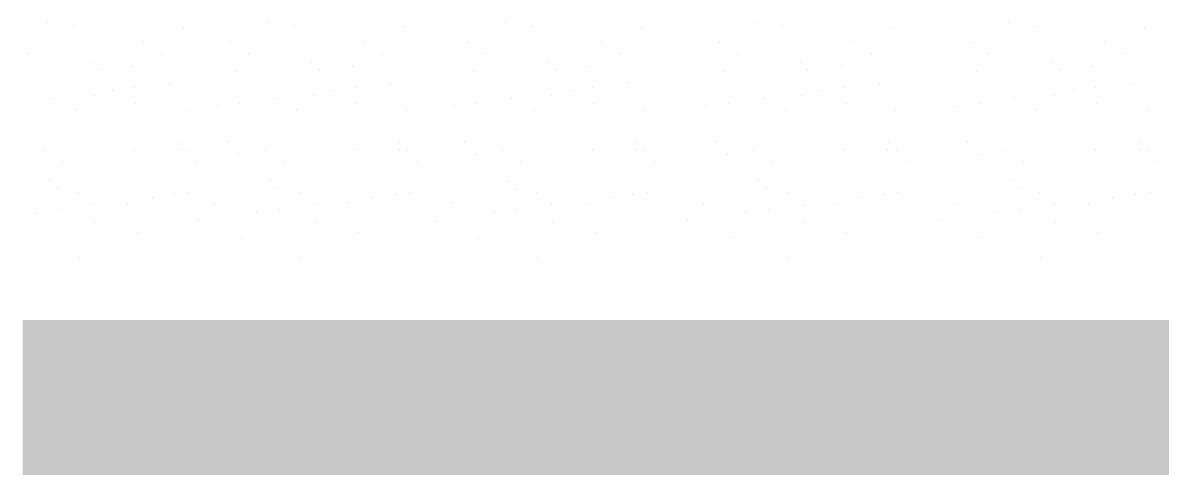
# Model space of a CAD drawing. Header units: millimetres. Extents: x -25043 to 36072, y 3768 to 12000.
# Drawn here: x -22615.8 to -22389.6, y 7377.2 to 7465.6 of the extents above; entities that cross this region are included whole.
import ezdxf

# ---------------------------------------------------------------- set-up
doc = ezdxf.new("R2010")
doc.units = ezdxf.units.MM
doc.linetypes.add('SOLID_LINE', pattern=[0])
doc.layers.add('KIRMIM', color=1, linetype='Continuous')
doc.layers.add('MIMARI', color=2, linetype='SOLID_LINE')

msp = doc.modelspace()

# ---------------------------------------------------------------- hatches: boundary and pattern name
at = {"layer": 'KIRMIM', "linetype": 'Continuous', "lineweight": 0}
h = msp.add_hatch(dxfattribs=at)
h.set_pattern_fill('AR-CONC,_I', color=256, scale=8.548012, style=2)
h.set_pattern_definition([(50, (-56300.54, -6308.037), (61.31149, -5.36406), [6.41101, -70.5211]), (355, (-56300.54, -6308.037), (-11.86048, 64.29748), [5.12881, -56.41688]), (100.4514, (-56295.43, -6308.484), (49.45105, 58.93338), [5.44852, -59.93371]), (46.1842, (-56300.54, -6290.94), (91.2279, -14.14859), [9.61651, -105.78165]), (96.6356, (-56292.94, -6292.12), (79.89508, 83.26772), [8.17278, -89.90056]), (351.1842, (-56300.54, -6290.94), (79.89502, 83.26778), [7.6932, -84.62532]), (21, (-56291.99, -6295.215), (51.02369, -34.41591), [6.41101, -70.5211]), (326, (-56291.99, -6295.215), (20.79862, 61.98592), [5.12881, -56.41688]), (71.4514, (-56287.74, -6298.08), (71.822335, 27.56995), [5.44852, -59.93371]), (37.5, (-56300.538, -6308.037), (1.039426, 28.455808), [0, -55.73304, 0, -57.271683, 0, -56.630582]), (7.5, (-56300.538, -6308.037), (22.487217, 33.714362), [0, -32.653408, 0, -54.45084, 0, -21.58373]), (327.5, (-56319.6, -6308.037), (45.631208, -1.927993), [0, -21.37003, 0, -66.674497, 0, -88.47193]), (317.5, (-56328.148, -6308.037), (49.850826, 8.556986), [0, -27.78104, 0, -44.278704, 0, -62.82789])])
edge = h.paths.add_edge_path()
edge.add_line((-22386.53, 6942.14), (-22615.82, 6942.14))
edge.add_line((-22615.82, 6942.14), (-22615.82, 7406.62))
edge.add_line((-22615.82, 7406.62), (-22386.53, 7406.62))
edge.add_line((-22386.53, 7406.62), (-22386.53, 7001.28))
edge.add_line((-22404.87, 6942.14), (-20927.79, 6942.14))
edge.add_line((-20927.79, 6942.14), (-20927.79, 7001.28))
edge.add_line((-20927.79, 7001.28), (-22386.53, 7001.28))

# ---------------------------------------------------------------- linework, layer by layer
at = {"layer": 'MIMARI', "linetype": 'Continuous', "lineweight": 0}
for p, q in [((-22610.88, 7465.61), (-22610.88, 7465.61)), ((-22605.78, 7464.88), (-22605.78, 7464.88)), ((-22583.91, 7464.77), (-22583.91, 7464.77)), ((-22567.06, 7465.61), (-22567.06, 7465.61)), ((-22561.96, 7464.88), (-22561.96, 7464.88)), ((-22540.09, 7464.77), (-22540.09, 7464.77)), ((-22519.92, 7465.61), (-22519.92, 7465.61)), ((-22514.82, 7464.88), (-22514.82, 7464.88)), ((-22492.95, 7464.77), (-22492.95, 7464.77)), ((-22470, 7465.61), (-22470, 7465.61)), ((-22464.9, 7464.88), (-22464.9, 7464.88)), ((-22443.03, 7464.77), (-22443.03, 7464.77)), ((-22420.08, 7465.61), (-22420.08, 7465.61)), ((-22414.98, 7464.88), (-22414.98, 7464.88)), ((-22393.12, 7464.77), (-22393.12, 7464.77)), ((-22591.82, 7461.8), (-22591.82, 7461.8)), ((-22574.62, 7461.75), (-22574.62, 7461.75)), ((-22548, 7461.8), (-22548, 7461.8)), ((-22527.48, 7461.75), (-22527.48, 7461.75)), ((-22500.86, 7461.8), (-22500.86, 7461.8)), ((-22477.56, 7461.75), (-22477.56, 7461.75)), ((-22450.94, 7461.8), (-22450.94, 7461.8)), ((-22427.64, 7461.75), (-22427.64, 7461.75)), ((-22401.02, 7461.8), (-22401.02, 7461.8)), ((-22614.83, 7459.46), (-22614.83, 7459.46)), ((-22588.21, 7459.5), (-22588.21, 7459.5)), ((-22571.01, 7459.46), (-22571.01, 7459.46)), ((-22544.39, 7459.5), (-22544.39, 7459.5)), ((-22523.87, 7459.46), (-22523.87, 7459.46)), ((-22497.25, 7459.5), (-22497.25, 7459.5)), ((-22473.95, 7459.46), (-22473.95, 7459.46)), ((-22447.34, 7459.5), (-22447.34, 7459.5)), ((-22424.04, 7459.46), (-22424.04, 7459.46)), ((-22397.42, 7459.5), (-22397.42, 7459.5)), ((-22602.37, 7457.81), (-22602.37, 7457.81)), ((-22558.55, 7457.81), (-22558.55, 7457.81)), ((-22511.41, 7457.81), (-22511.41, 7457.81)), ((-22461.49, 7457.81), (-22461.49, 7457.81)), ((-22411.58, 7457.81), (-22411.58, 7457.81)), ((-22600.79, 7456.37), (-22600.79, 7456.37)), ((-22594.22, 7456.86), (-22594.22, 7456.86)), ((-22573.49, 7456.03), (-22573.49, 7456.03)), ((-22556.98, 7456.37), (-22556.98, 7456.37)), ((-22550.4, 7456.86), (-22550.4, 7456.86)), ((-22526.35, 7456.03), (-22526.35, 7456.03)), ((-22509.83, 7456.37), (-22509.83, 7456.37)), ((-22503.26, 7456.86), (-22503.26, 7456.86)), ((-22476.43, 7456.03), (-22476.43, 7456.03)), ((-22459.92, 7456.37), (-22459.92, 7456.37)), ((-22453.34, 7456.86), (-22453.34, 7456.86)), ((-22426.51, 7456.03), (-22426.51, 7456.03)), ((-22410, 7456.37), (-22410, 7456.37)), ((-22403.43, 7456.86), (-22403.43, 7456.86)), ((-22593.59, 7452.71), (-22593.59, 7452.71)), ((-22586.64, 7453.62), (-22586.64, 7453.62)), ((-22549.77, 7452.71), (-22549.77, 7452.71)), ((-22542.83, 7453.62), (-22542.83, 7453.62)), ((-22502.63, 7452.71), (-22502.63, 7452.71)), ((-22495.68, 7453.62), (-22495.68, 7453.62)), ((-22452.71, 7452.71), (-22452.71, 7452.71)), ((-22445.77, 7453.62), (-22445.77, 7453.62)), ((-22402.8, 7452.71), (-22402.8, 7452.71)), ((-22395.85, 7453.62), (-22395.85, 7453.62)), ((-22609.65, 7450.59), (-22609.65, 7450.59)), ((-22601.85, 7451.19), (-22601.85, 7451.19)), ((-22598.04, 7452.12), (-22598.04, 7452.12)), ((-22565.83, 7450.59), (-22565.83, 7450.59)), ((-22558.04, 7451.19), (-22558.04, 7451.19)), ((-22554.22, 7452.12), (-22554.22, 7452.12)), ((-22518.69, 7450.59), (-22518.69, 7450.59)), ((-22510.89, 7451.19), (-22510.89, 7451.19)), ((-22507.08, 7452.12), (-22507.08, 7452.12)), ((-22468.77, 7450.59), (-22468.77, 7450.59)), ((-22460.98, 7451.19), (-22460.98, 7451.19)), ((-22457.16, 7452.12), (-22457.16, 7452.12)), ((-22418.86, 7450.59), (-22418.86, 7450.59)), ((-22411.06, 7451.19), (-22411.06, 7451.19)), ((-22407.25, 7452.12), (-22407.25, 7452.12)), ((-22605.24, 7448.41), (-22605.24, 7448.41)), ((-22593.36, 7449.55), (-22593.36, 7449.55)), ((-22583.37, 7448.3), (-22583.37, 7448.3)), ((-22577.23, 7449.09), (-22577.23, 7449.09)), ((-22572.78, 7449.68), (-22572.78, 7449.68)), ((-22561.42, 7448.41), (-22561.42, 7448.41)), ((-22549.54, 7449.55), (-22549.54, 7449.55)), ((-22539.56, 7448.3), (-22539.56, 7448.3)), ((-22530.09, 7449.09), (-22530.09, 7449.09)), ((-22525.64, 7449.68), (-22525.64, 7449.68)), ((-22514.28, 7448.41), (-22514.28, 7448.41)), ((-22502.4, 7449.55), (-22502.4, 7449.55)), ((-22492.41, 7448.3), (-22492.41, 7448.3)), ((-22480.17, 7449.09), (-22480.17, 7449.09)), ((-22475.72, 7449.68), (-22475.72, 7449.68)), ((-22464.36, 7448.41), (-22464.36, 7448.41)), ((-22452.48, 7449.55), (-22452.48, 7449.55)), ((-22442.5, 7448.3), (-22442.5, 7448.3)), ((-22430.26, 7449.09), (-22430.26, 7449.09)), ((-22425.81, 7449.68), (-22425.81, 7449.68)), ((-22414.45, 7448.41), (-22414.45, 7448.41)), ((-22402.56, 7449.55), (-22402.56, 7449.55)), ((-22392.58, 7448.3), (-22392.58, 7448.3)), ((-22584.85, 7441.76), (-22584.85, 7441.76)), ((-22575.24, 7442.05), (-22575.24, 7442.05)), ((-22541.03, 7441.76), (-22541.03, 7441.76)), ((-22528.09, 7442.05), (-22528.09, 7442.05)), ((-22493.89, 7441.76), (-22493.89, 7441.76)), ((-22478.18, 7442.05), (-22478.18, 7442.05)), ((-22443.97, 7441.76), (-22443.97, 7441.76)), ((-22428.26, 7442.05), (-22428.26, 7442.05)), ((-22394.06, 7441.76), (-22394.06, 7441.76)), ((-22611.53, 7440.35), (-22611.53, 7440.35)), ((-22593.68, 7440.39), (-22593.68, 7440.39)), ((-22584.91, 7440.4), (-22584.91, 7440.4)), ((-22583.27, 7440.31), (-22583.27, 7440.31)), ((-22572.95, 7439.56), (-22572.95, 7439.56)), ((-22567.72, 7440.35), (-22567.72, 7440.35)), ((-22549.86, 7440.39), (-22549.86, 7440.39)), ((-22541.1, 7440.4), (-22541.1, 7440.4)), ((-22539.46, 7440.31), (-22539.46, 7440.31)), ((-22525.81, 7439.56), (-22525.81, 7439.56)), ((-22520.57, 7440.35), (-22520.57, 7440.35)), ((-22502.72, 7440.39), (-22502.72, 7440.39)), ((-22493.95, 7440.4), (-22493.95, 7440.4)), ((-22492.31, 7440.31), (-22492.31, 7440.31)), ((-22475.89, 7439.56), (-22475.89, 7439.56)), ((-22470.66, 7440.35), (-22470.66, 7440.35)), ((-22452.8, 7440.39), (-22452.8, 7440.39)), ((-22444.04, 7440.4), (-22444.04, 7440.4)), ((-22442.4, 7440.31), (-22442.4, 7440.31)), ((-22425.97, 7439.56), (-22425.97, 7439.56)), ((-22420.74, 7440.35), (-22420.74, 7440.35)), ((-22402.89, 7440.39), (-22402.89, 7440.39)), ((-22394.12, 7440.4), (-22394.12, 7440.4)), ((-22392.48, 7440.31), (-22392.48, 7440.31)), ((-22607.93, 7438.05), (-22607.93, 7438.05)), ((-22581.31, 7438.1), (-22581.31, 7438.1)), ((-22564.11, 7438.05), (-22564.11, 7438.05)), ((-22537.49, 7438.1), (-22537.49, 7438.1)), ((-22516.97, 7438.05), (-22516.97, 7438.05)), ((-22490.35, 7438.1), (-22490.35, 7438.1)), ((-22467.05, 7438.05), (-22467.05, 7438.05)), ((-22440.43, 7438.1), (-22440.43, 7438.1)), ((-22417.13, 7438.05), (-22417.13, 7438.05)), ((-22390.51, 7438.1), (-22390.51, 7438.1)), ((-22610.54, 7434.26), (-22610.54, 7434.26)), ((-22608.97, 7432.81), (-22608.97, 7432.81)), ((-22566.73, 7434.26), (-22566.73, 7434.26)), ((-22565.15, 7432.81), (-22565.15, 7432.81)), ((-22519.59, 7434.26), (-22519.59, 7434.26)), ((-22518.01, 7432.81), (-22518.01, 7432.81)), ((-22469.67, 7434.26), (-22469.67, 7434.26)), ((-22468.09, 7432.81), (-22468.09, 7432.81)), ((-22419.75, 7434.26), (-22419.75, 7434.26)), ((-22418.18, 7432.81), (-22418.18, 7432.81)), ((-22604.7, 7431.94), (-22604.7, 7431.94)), ((-22590.16, 7431.03), (-22590.16, 7431.03)), ((-22585.71, 7431.61), (-22585.71, 7431.61)), ((-22582.83, 7431.83), (-22582.83, 7431.83)), ((-22560.88, 7431.94), (-22560.88, 7431.94)), ((-22546.34, 7431.03), (-22546.34, 7431.03)), ((-22541.89, 7431.61), (-22541.89, 7431.61)), ((-22539.02, 7431.83), (-22539.02, 7431.83)), ((-22513.74, 7431.94), (-22513.74, 7431.94)), ((-22499.2, 7431.03), (-22499.2, 7431.03)), ((-22494.75, 7431.61), (-22494.75, 7431.61)), ((-22491.87, 7431.83), (-22491.87, 7431.83)), ((-22463.82, 7431.94), (-22463.82, 7431.94)), ((-22449.28, 7431.03), (-22449.28, 7431.03)), ((-22444.83, 7431.61), (-22444.83, 7431.61)), ((-22441.96, 7431.83), (-22441.96, 7431.83)), ((-22413.91, 7431.94), (-22413.91, 7431.94)), ((-22399.37, 7431.03), (-22399.37, 7431.03)), ((-22394.92, 7431.61), (-22394.92, 7431.61)), ((-22392.04, 7431.83), (-22392.04, 7431.83)), ((-22613.17, 7428), (-22613.17, 7428)), ((-22608.72, 7428.58), (-22608.72, 7428.58)), ((-22601.77, 7429.5), (-22601.77, 7429.5)), ((-22594.95, 7429.78), (-22594.95, 7429.78)), ((-22577.75, 7429.73), (-22577.75, 7429.73)), ((-22569.35, 7428), (-22569.35, 7428)), ((-22564.9, 7428.58), (-22564.9, 7428.58)), ((-22557.95, 7429.5), (-22557.95, 7429.5)), ((-22551.13, 7429.78), (-22551.13, 7429.78)), ((-22530.61, 7429.73), (-22530.61, 7429.73)), ((-22522.21, 7428), (-22522.21, 7428)), ((-22517.76, 7428.58), (-22517.76, 7428.58)), ((-22510.81, 7429.5), (-22510.81, 7429.5)), ((-22503.99, 7429.78), (-22503.99, 7429.78)), ((-22480.69, 7429.73), (-22480.69, 7429.73)), ((-22472.29, 7428), (-22472.29, 7428)), ((-22467.84, 7428.58), (-22467.84, 7428.58)), ((-22460.89, 7429.5), (-22460.89, 7429.5)), ((-22454.07, 7429.78), (-22454.07, 7429.78)), ((-22430.78, 7429.73), (-22430.78, 7429.73)), ((-22422.38, 7428), (-22422.38, 7428)), ((-22417.93, 7428.58), (-22417.93, 7428.58)), ((-22410.98, 7429.5), (-22410.98, 7429.5)), ((-22404.16, 7429.78), (-22404.16, 7429.78)), ((-22601.53, 7426), (-22601.53, 7426)), ((-22580.96, 7426.47), (-22580.96, 7426.47)), ((-22557.72, 7426), (-22557.72, 7426)), ((-22533.82, 7426.47), (-22533.82, 7426.47)), ((-22510.57, 7426), (-22510.57, 7426)), ((-22483.9, 7426.47), (-22483.9, 7426.47)), ((-22460.66, 7426), (-22460.66, 7426)), ((-22433.99, 7426.47), (-22433.99, 7426.47)), ((-22410.74, 7426), (-22410.74, 7426)), ((-22593.14, 7423.92), (-22593.14, 7423.92)), ((-22549.33, 7423.92), (-22549.33, 7423.92)), ((-22502.18, 7423.92), (-22502.18, 7423.92)), ((-22452.27, 7423.92), (-22452.27, 7423.92)), ((-22402.35, 7423.92), (-22402.35, 7423.92)), ((-22572.41, 7423.09), (-22572.41, 7423.09)), ((-22525.27, 7423.09), (-22525.27, 7423.09)), ((-22475.35, 7423.09), (-22475.35, 7423.09)), ((-22425.44, 7423.09), (-22425.44, 7423.09)), ((-22604.63, 7418.94), (-22604.63, 7418.94)), ((-22560.81, 7418.94), (-22560.81, 7418.94)), ((-22513.67, 7418.94), (-22513.67, 7418.94)), ((-22463.75, 7418.94), (-22463.75, 7418.94)), ((-22413.84, 7418.94), (-22413.84, 7418.94))]:
    msp.add_line(p, q, dxfattribs=at)

doc.saveas('drawing.dxf')
